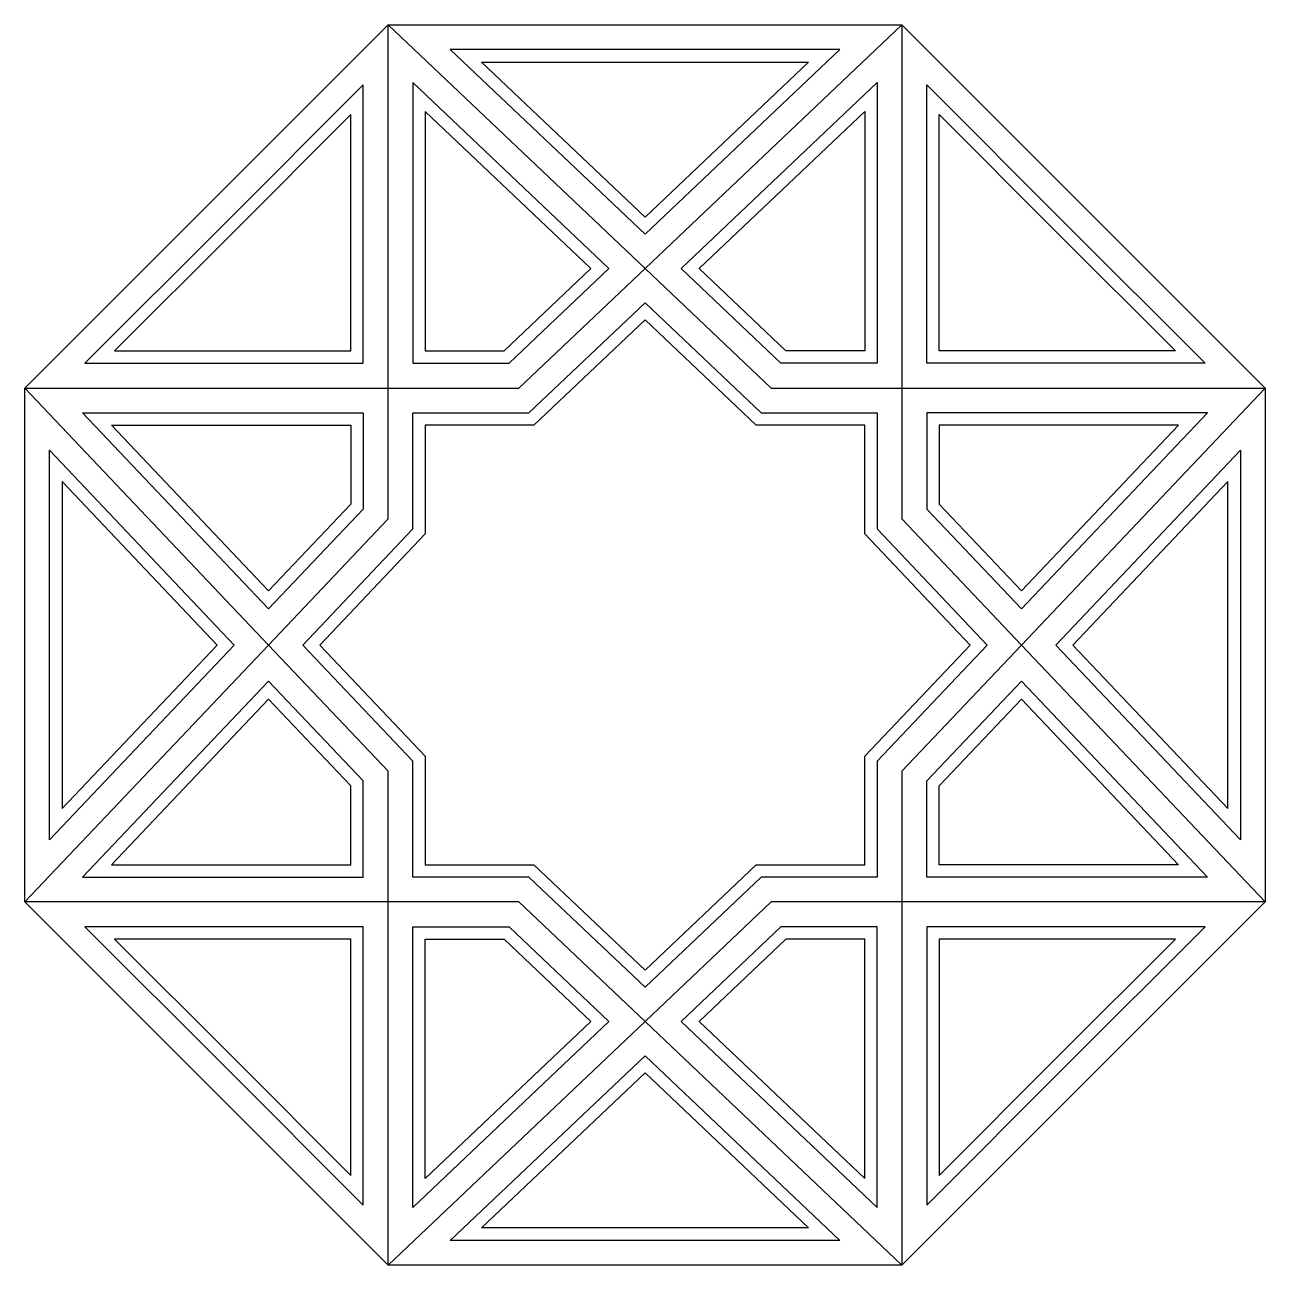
# Model space of a CAD drawing. Extents: x 3960 to 6960, y 2007 to 5007.
import ezdxf

# ---------------------------------------------------------------- set-up
doc = ezdxf.new("R2010")
doc.units = 0
doc.header["$MEASUREMENT"] = 0
for name, color, linetype in [('3', 3, 'CONTINUOUS'), ('4', 4, 'CONTINUOUS'), ('7', 7, 'CONTINUOUS')]:
    doc.layers.add(name, color=color, linetype=linetype)

msp = doc.modelspace()

# ---------------------------------------------------------------- linework, layer by layer
at = {"layer": '3'}
for points in [[(5460, 4917.3), (5855.7, 4917.3), (5460, 4542), (5064.3, 4917.3)], [(4177.3, 4218.6), (4748.7, 4218.6), (4748.7, 4790), (4463, 4504.3)], [(4928.7, 4797.9), (4928.7, 4218.6), (5119.1, 4218.6), (5329.2, 4417.9)], [(5991.3, 4797.9), (5991.3, 4218.6), (5800.9, 4218.6), (5590.8, 4417.9)], [(6742.7, 4218.6), (6171.3, 4218.6), (6171.3, 4790), (6457, 4504.3)], [(4673.4, 3507.3), (4928.7, 3238.2), (4928.7, 2976), (5190.9, 2976), (5460, 2720.7), (5729.1, 2976), (5991.3, 2976), (5991.3, 3238.2), (6246.6, 3507.3), (5991.3, 3776.4), (5991.3, 4038.6), (5729.1, 4038.6), (5460, 4293.9), (5190.9, 4038.6), (4928.7, 4038.6), (4928.7, 3776.4)], [(4169.4, 4038.6), (4748.7, 4038.6), (4748.7, 3848.2), (4549.4, 3638.1)], [(6750.6, 4038.6), (6171.3, 4038.6), (6171.3, 3848.2), (6370.6, 3638.1)], [(4050, 3507.3), (4050, 3111.6), (4425.3, 3507.3), (4050, 3903)], [(6870, 3507.3), (6870, 3903), (6494.7, 3507.3), (6870, 3111.6)], [(4169.4, 2976), (4748.7, 2976), (4748.7, 3166.4), (4549.4, 3376.5)], [(6750.6, 2976), (6171.3, 2976), (6171.3, 3166.4), (6370.6, 3376.5)], [(4463, 2510.3), (4748.7, 2224.6), (4748.7, 2796), (4177.3, 2796)], [(4928.7, 2216.7), (4928.7, 2796), (5119.1, 2796), (5329.2, 2596.7)], [(5991.3, 2216.7), (5991.3, 2796), (5800.9, 2796), (5590.8, 2596.7)], [(6742.7, 2796), (6171.3, 2796), (6171.3, 2224.6), (6457, 2510.3)], [(5460, 2097.3), (5064.3, 2097.3), (5460, 2472.6), (5855.7, 2097.3)]]:
    msp.add_lwpolyline(points, close=True, dxfattribs=at)
at = {"layer": '4'}
for p, q in [((3960, 4128.6), (4838.7, 5007.3)), ((4838.7, 5007.3), (6081.3, 5007.3)), ((6081.3, 5007.3), (6960, 4128.6)), ((3960, 3507.3), (3960, 4128.6)), ((6960, 4128.6), (6960, 2886)), ((3960, 2886), (3960, 3507.3)), ((4838.7, 2007.3), (3960, 2886)), ((6960, 2886), (6081.3, 2007.3)), ((6081.3, 2007.3), (4838.7, 2007.3))]:
    msp.add_line(p, q, dxfattribs=at)
for points in [[(4549.4, 3507.3), (3960, 4128.6), (4838.7, 4128.6), (4838.7, 5007.3), (5460, 4417.9), (6081.3, 5007.3), (6081.3, 4128.6), (6960, 4128.6), (6370.6, 3507.3), (6960, 2886), (6081.3, 2886), (6081.3, 2007.3), (5460, 2596.7), (4838.7, 2007.3), (4838.7, 2886), (3960, 2886)], [(4838.7, 3812.3), (4838.7, 4128.6), (5155, 4128.6), (5460, 4417.9), (5765, 4128.6), (6081.3, 4128.6), (6081.3, 3812.3), (6370.6, 3507.3), (6081.3, 3202.3), (6081.3, 2886), (5765, 2886), (5460, 2596.7), (5155, 2886), (4838.7, 2886), (4838.7, 3202.3), (4549.4, 3507.3)]]:
    msp.add_lwpolyline(points, close=True, dxfattribs=at)
at = {"layer": '7'}
for points in [[(5460, 4947.3), (4989.1, 4947.3), (5460, 4500.6), (5930.9, 4947.3)], [(4104.9, 4188.6), (4778.7, 4188.6), (4778.7, 4862.5), (4441.8, 4525.5)], [(5131.1, 4188.6), (5372.8, 4417.9), (4898.7, 4867.7), (4898.7, 4188.6)], [(5788.9, 4188.6), (5547.2, 4417.9), (6021.3, 4867.7), (6021.3, 4188.6)], [(6141.3, 4862.5), (6478.2, 4525.5), (6815.1, 4188.6), (6141.3, 4188.6)], [(5460, 4335.2), (5741.1, 4068.6), (6021.3, 4068.6), (6021.3, 3788.4), (6287.9, 3507.3), (6021.3, 3226.2), (6021.3, 2946), (5741.1, 2946), (5460, 2679.4), (5178.9, 2946), (4898.7, 2946), (4898.7, 3226.2), (4632.1, 3507.3), (4898.7, 3788.4), (4898.7, 4068.6), (5178.9, 4068.6)], [(4778.7, 3836.2), (4549.4, 3594.5), (4099.6, 4068.6), (4778.7, 4068.6)], [(6141.3, 3836.2), (6370.6, 3594.5), (6820.4, 4068.6), (6141.3, 4068.6)], [(4020, 3507.3), (4020, 3978.2), (4466.7, 3507.3), (4020, 3036.4)], [(6900, 3507.3), (6900, 3036.4), (6453.3, 3507.3), (6900, 3978.2)], [(4778.7, 3178.4), (4549.4, 3420.1), (4099.6, 2946), (4778.7, 2946)], [(6141.3, 3178.4), (6370.6, 3420.1), (6820.4, 2946), (6141.3, 2946)], [(4441.8, 2489.1), (4778.7, 2152.2), (4778.7, 2826), (4104.9, 2826)], [(5131.1, 2826), (5372.8, 2596.7), (4898.7, 2146.9), (4898.7, 2826)], [(5788.9, 2826), (5547.2, 2596.7), (6021.3, 2146.9), (6021.3, 2826)], [(6815.1, 2826), (6141.3, 2826), (6141.3, 2152.2), (6478.2, 2489.1)], [(5460, 2067.3), (4989.1, 2067.3), (5460, 2514), (5930.9, 2067.3)]]:
    msp.add_lwpolyline(points, close=True, dxfattribs=at)

doc.saveas('drawing.dxf')
